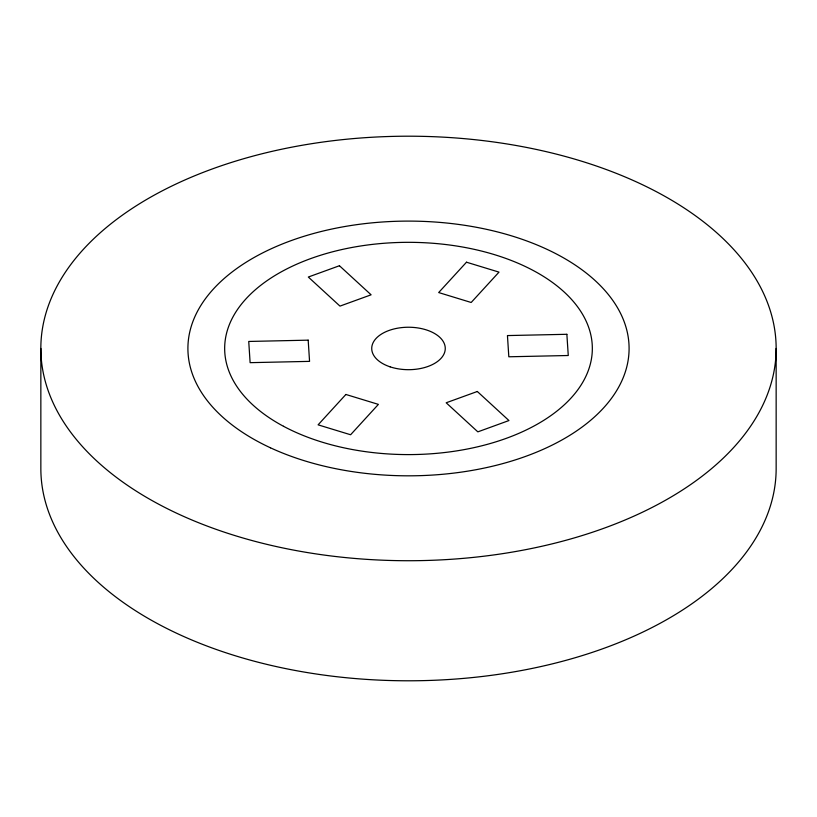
<?xml version="1.0" encoding="UTF-8"?>
<svg xmlns="http://www.w3.org/2000/svg" width="817" height="817" viewBox="0 0 817 817"><rect width="100%" height="100%" fill="white"/><g stroke="black" fill="none" stroke-linecap="round" stroke-linejoin="round"><path stroke-width="1.23" d="M776.15 348.461A367.65 212.257 0 0 1 224.675 532.286A367.65 212.257 0 0 1 224.675 164.636A367.65 212.257 0 0 1 776.15 348.461L776.15 468.539A367.65 212.257 0 0 1 408.5 680.796A367.65 212.257 0 0 1 40.85 468.539L40.85 348.461M345.887 394.468L318.099 424.84L350.605 434.756L378.394 404.384L345.887 394.468M466.487 262.206L438.678 292.557L471.174 302.484L499.003 272.122L466.487 262.206M339.443 265.739L308.315 277.034L339.974 306.109L371.102 294.814L339.443 265.739M477.322 391.486L446.184 402.781L477.843 431.856L508.95 420.551L477.322 391.486M566.865 334.296L507.449 335.573L508.817 356.784L568.264 355.507L566.865 334.296M308.183 340.158L248.736 341.455L250.114 362.666L309.561 361.369L308.183 340.158M283.499 426.28A183.825 106.128 0 0 0 587.729 372.062A183.825 106.128 0 0 0 354.282 247.051A183.825 106.128 0 0 0 283.499 426.28M270.468 447.808A220.59 127.36 0 0 0 626.527 367.813A220.59 127.36 0 0 0 328.505 229.771A220.59 127.36 0 0 0 270.468 447.808M390.118 366.843A36.765 21.222 0 0 0 445.265 348.461A36.765 21.222 0 0 0 390.118 330.078A36.765 21.222 0 0 0 390.118 366.843"/></g></svg>
